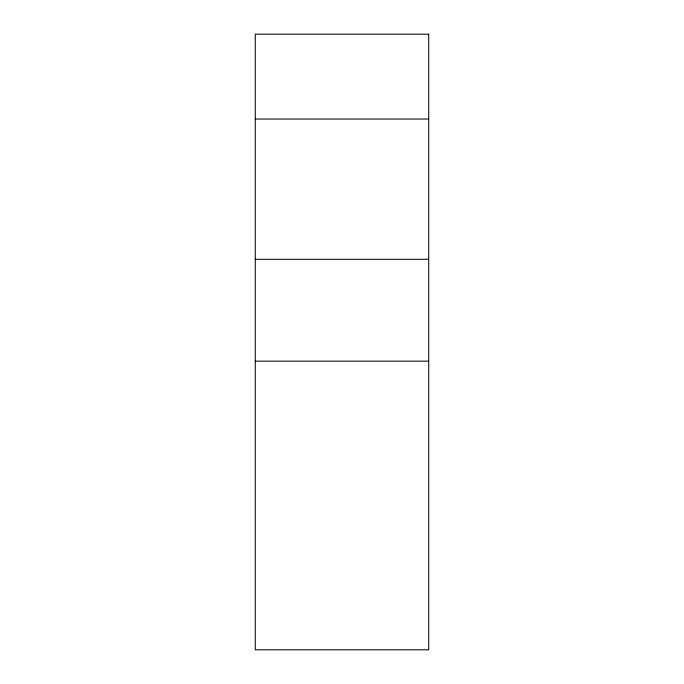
<?xml version="1.0" encoding="UTF-8"?>
<svg xmlns="http://www.w3.org/2000/svg" width="684" height="684" viewBox="0 0 684 684"><rect width="100%" height="100%" fill="white"/><g stroke="black" fill="none" stroke-linecap="round" stroke-linejoin="round"><path stroke-width="1.03" d="M255.277 119.033L428.723 119.033M255.277 259.313L428.723 259.313M255.277 361.161L428.723 361.161M428.723 34.2L255.277 34.2L255.277 649.8L428.723 649.8L428.723 34.2"/></g></svg>
